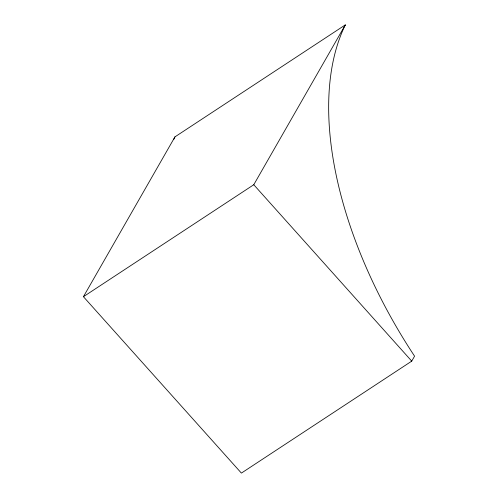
<?xml version="1.0" encoding="UTF-8"?>
<svg xmlns="http://www.w3.org/2000/svg" width="498" height="498" viewBox="0 0 498 498"><rect width="100%" height="100%" fill="white"/><g stroke="black" fill="none" stroke-linecap="round" stroke-linejoin="round"><path stroke-width="0.75" d="M83.427 296.702L174.96 136.869L345.307 24.9A329.228 179.043 56.7 0 0 414.573 356.176L411.734 361.131L241.393 473.1L83.427 296.702L253.768 184.727L345.307 24.9M253.768 184.727L411.734 361.131M173.709 139.508A329.228 179.043 56.7 0 1 174.96 136.869"/></g></svg>
